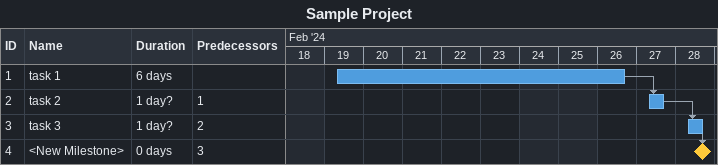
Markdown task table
Sample Project

| ID | Task | Duration | Start | Finish | Predecessors |
|---|---|---|---|---|---|
| 1 | task 1 | 6d | 2024-02-19 | 2024-02-26 |  |
| 2 | task 2 | 1d? | 2024-02-27 | 2024-02-27 | 1 |
| 3 | task 3 | 1d? | 2024-02-28 | 2024-02-28 | 2 |
| 4 | <New Milestone> | 0d | 2024-02-28 | 2024-02-28 | 3 |
